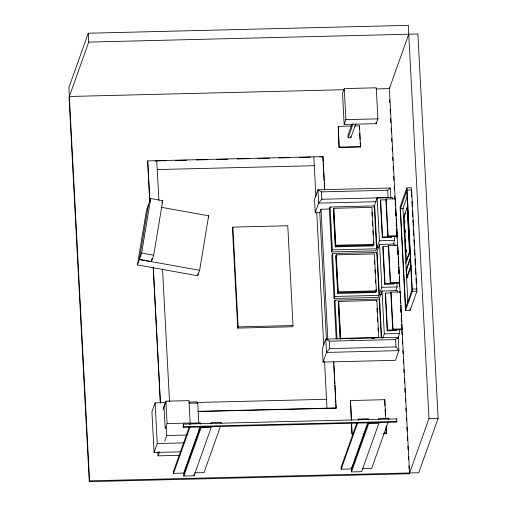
<?xml version="1.0" encoding="UTF-8"?>
<svg xmlns="http://www.w3.org/2000/svg" width="507" height="507" viewBox="0 0 507 507"><rect width="100%" height="100%" fill="white"/><g stroke="black" fill="none" stroke-linecap="round" stroke-linejoin="round"><path stroke-width="0.76" d="M161.518 207.325L208.643 215.792L199.631 270.326L197.698 275.764L137.416 264.92L146.447 210.405L150.68 198.516L162.734 200.683L153.703 255.217L151.409 261.663L139.355 259.483L148.386 204.967M137.416 264.92L141.649 253.031L150.68 198.516M151.409 261.663L151.923 258.551M197.698 275.764L198.085 273.431M88.243 33.234L68.876 87.616L89.568 480.845L89.283 481.65L409.32 473.766L428.966 418.579L408.274 25.35L88.243 33.234L88.706 42.094L69.06 97.281L89.283 481.65M324.702 189.795L322.959 156.6L147.695 160.915L149.774 202.255M156.745 160.934L158.919 200.347M161.967 202.832L162.734 200.683M208.162 217.154L208.643 215.792M165.383 402.64L155.11 402.894L151.923 411.836L154.065 452.485L180.942 451.819M165.922 401.195L164.027 406.513L165.206 428.871L167.101 423.554L165.922 401.195L188.972 400.625L190.15 422.99L189.675 424.315M163.02 409.631L165.086 403.826M232.897 227.111L232.466 228.315L237.713 328.105L292.59 326.755L293.014 325.545L287.767 225.754L232.897 227.111L238.144 326.901L237.713 328.105M154.065 452.485L157.246 443.543L155.11 402.894M180.086 455.305L158.057 455.85L159.496 451.819M164.686 441.337L166.752 435.538L166.309 427.033M183.344 424.125L183.223 427.407L396.594 422.147L396.848 421.444L396.708 418.871L183.344 424.125L183.223 427.407M189.314 426.881L173.426 471.504L173.521 473.342L183.68 473.094L200.1 426.983M173.521 473.342L189.941 427.23M200.69 426.602L183.743 474.197L183.838 476.06L193.997 475.807L211.216 427.464L201.051 427.718L183.838 476.06M220.425 426.482L204.004 472.594L194.625 472.822M344.259 88.592L342.536 93.427L344.171 124.462L376.181 123.676L377.905 118.841L376.27 87.806L344.259 88.592L345.888 119.627L344.171 124.462M323.117 161.581L322.959 156.6M351.649 126.047L338.22 126.376L339.126 147.569L360.458 147.043L359.545 125.85L354.805 125.964M315.202 212.763L318.643 203.098L321.825 199.264L321.438 191.88L317.946 189.808L314.505 199.473L315.202 212.763L319.923 212.648M339.126 147.569L338.22 126.376M329.664 209.017L320.988 209.233L319.771 212.655L326.426 339.17M351.947 124.183L348.024 135.198L348.157 137.784L350.831 137.72L355.8 123.771M348.157 137.784L353.126 123.835M330.089 207.008L329.373 209.023L331.629 251.909L375.814 250.819L376.53 248.804L374.274 205.924L330.089 207.008L332.345 249.894L331.629 251.909M359.545 125.85L359.526 129.418M333.853 208.295L333.289 209.892L335.235 246.858L373.329 245.92L373.913 244.304L371.967 207.357L333.853 208.295L335.799 245.242L335.235 246.858M408.743 34.21L389.376 88.598L375.947 88.928M332.535 253.576L331.819 255.585L334.075 298.471L378.266 297.381L378.983 295.366L376.726 252.486L332.535 253.576L334.791 296.456L334.075 298.471M336.306 254.856L335.742 256.453L337.687 293.426L375.776 292.488L376.359 290.866L374.413 253.918L336.306 254.856L338.251 291.804L337.687 293.426M381.226 338.036L379.179 299.067L334.988 300.157L334.271 302.166L336.198 338.796M338.758 301.418L340.704 338.384L378.811 337.447L376.866 300.48L338.758 301.418L338.194 303.034L340.096 339.202M373.798 207.262L374.274 205.924M392.475 199.048L392.399 197.489L377.145 197.863L374.635 204.91L376.891 247.796L378.418 247.758M385.973 199.809L380.637 199.942L380.345 200.747L382.291 237.713L391.448 237.491L391.734 236.687M323.06 362.087L326.502 352.416L329.683 348.582L329.29 341.179L325.805 339.107L322.363 348.772L323.06 362.087L395.447 360.3L398.889 350.635L398.191 337.32L325.805 339.107L326.502 352.416L398.889 350.635L395.973 346.946L395.587 339.551L398.191 337.32M386.176 199.017L385.89 199.821L387.836 236.769L388.121 235.964L386.176 199.017L395.314 198.795L397.254 235.742L396.968 236.547L382.582 236.908L382.291 237.713M376.891 247.796L379.401 240.749L377.145 197.863M394.928 245.61L394.845 244.051L379.597 244.425L377.088 251.472L379.344 294.358L381.632 294.301M388.425 246.37L383.083 246.503L382.798 247.308L384.743 284.275L393.901 284.053L394.186 283.248M326.958 408.389L324.588 361.409M406.906 187.856L400.093 206.989L405.537 310.48L410.106 310.366L416.919 291.233L411.469 187.742L406.906 187.856L412.349 291.341L405.537 310.48M400.207 209.207L407.02 190.068L411.589 189.96L411.373 190.562M388.628 245.578L388.343 246.383L390.282 283.331L390.574 282.532L388.628 245.578L397.761 245.356L399.706 282.304L399.421 283.109L385.028 283.47L384.743 284.275M407.279 196.348L402.938 208.542L407.862 302.147M393.4 243.892L394.655 240.369L394.446 236.471M403.477 218.751L405.771 212.3M407.051 208.713L408.015 206.013M198.37 411.557L336.097 408.167L333.771 362.087M376.581 301.285L376.866 300.48M379.344 294.358L381.853 287.311L379.597 244.425M397.38 292.19L397.298 290.631L382.044 291.005L379.534 298.053L381.625 337.801M390.878 292.951L385.535 293.084L385.25 293.889L387.196 330.843L396.347 330.615L396.639 329.81M385.745 418.262L384.769 399.693L350.476 400.536L351.313 420.379M391.074 292.14L390.789 292.945L392.735 329.911L393.02 329.113L391.074 292.14L400.213 291.918L402.159 328.885L401.874 329.689L387.481 330.032L387.196 330.843M395.847 290.46L397.101 286.937L396.899 283.033M405.815 263.247L410.41 250.344M410.296 257.905L406.411 268.811L406.848 277.095L408.072 277.063M406.196 270.497L410.537 258.31M382.798 338.099L384.3 333.872L382.044 291.005M399.928 292.723L400.213 291.918M406.848 277.095L410.993 265.459M406.633 278.78L410.974 266.587M356.947 422.749L341.059 467.372L341.154 469.216L351.313 468.962L367.733 422.851M341.154 469.216L357.574 423.104M405.416 308.262L412.235 289.129L416.798 289.015L416.583 289.617L416.501 288.046M397.659 338.809L399.554 333.498L399.345 329.601M368.323 422.47L351.376 470.071L351.471 471.928L361.63 471.681L378.849 423.339L378.78 422.097M351.471 471.928L368.684 423.586L368.621 422.35M384.769 399.693L384.876 405.606M388.058 422.35L371.637 468.462L362.258 468.69M383.222 433.542L386.34 433.46L386.157 426M396.461 419.574L396.708 418.871M88.706 42.094L417.895 33.988L438.124 418.351L418.757 472.739L89.568 480.845M321.438 191.88L387.728 190.245L390.333 188.021L390.872 198.186M69.345 96.482L344.335 89.707M345.888 119.627L377.905 118.841M339.303 147.068L360.635 146.542M155.224 160.972L166.214 160.7M175.682 160.465L186.722 160.193M196.19 159.965L207.236 159.692M216.704 159.458L227.744 159.185M237.213 158.951L249.045 158.659M257.727 158.444L269.559 158.152M279.027 157.924L290.067 157.652M299.536 157.417L310.582 157.145M319.828 156.917L322.87 156.84M157.303 169.572L314.289 165.707M390.333 188.021L317.946 189.808L318.643 203.098L376.086 201.685M321.825 199.264L388.115 197.629L387.728 190.245M403.464 208.529L400.422 208.599L405.632 307.66M388.121 235.964L397.254 235.742M379.401 240.749L394.655 240.369M335.799 245.242L373.913 244.304M332.345 249.894L376.53 248.804M390.574 282.532L399.706 282.304M381.853 287.311L397.101 286.937M338.251 291.804L376.359 290.866M412.349 291.341L416.919 291.233M334.791 296.456L378.983 295.366M238.144 326.901L293.014 325.545M393.02 329.113L402.159 328.885M384.3 333.872L399.554 333.498M350.527 338.929L353.639 338.853M371.517 338.416L374.635 338.346M329.29 341.179L395.587 339.551M329.683 348.582L395.973 346.946M189.105 402.057L197.014 401.861L197.096 403.426M197.204 402.476L326.578 399.288M189.212 403.236L197.774 403.021L198.833 423.13M197.667 411.335L336.179 407.926M167.101 423.554L190.15 422.99M428.966 418.579L438.124 418.351M183.477 426.698L396.848 421.444M368.684 423.586L378.849 423.339M166.752 435.538L186.988 435.038M384.186 433.016L386.524 432.959M362.961 434.036L364.52 433.998M157.246 443.543L184.13 442.877M139.355 259.483L199.631 270.326M141.649 253.031L153.703 255.217M411.411 191.348L411.703 196.849M411.95 201.558L412.197 206.286M412.445 210.925L412.736 216.508M412.939 220.292L413.237 225.938M413.439 229.867L413.731 235.375M413.966 239.811L414.251 245.274M414.473 249.526L414.764 255.027M414.973 258.957L415.271 264.692M415.467 268.393L415.765 274.04M416.006 278.616L416.26 283.388M406.804 190.676L412.02 289.731M407.482 207.49L409.827 251.992M410.024 308.89L410.106 310.366M404.732 220.596L404.859 222.941M405.226 229.963L405.347 232.307M405.72 239.336L405.841 241.674M406.253 249.482L406.373 251.821M406.747 258.849L406.829 260.408M406.798 268.805L406.88 270.307M389.3 87.122L395.58 206.438M395.701 208.808L396.081 215.925M396.201 218.302L396.62 226.211M396.747 228.581L397.659 245.977M397.742 247.562L398.115 254.679M398.242 257.055L398.616 264.172M398.743 266.543L399.117 273.66M399.282 276.822L400.156 293.433M400.283 295.803L400.657 302.926M400.784 305.296L401.157 312.413M401.278 314.784L401.652 321.907M401.778 324.277L409.605 472.961M395.194 202.743L395.397 206.672M395.733 212.959L395.897 216.102M396.227 222.396L396.392 225.539M396.721 231.826L396.968 236.547M397.722 250.876L397.932 254.806M398.261 261.092L398.426 264.242M398.762 270.529L398.927 273.672M399.256 279.965L399.421 283.109M400.257 299.016L400.467 302.945M400.796 309.238L400.961 312.382M401.291 318.675L401.455 321.825M401.791 328.118L401.874 329.689M389.63 99.683L389.801 102.845M390.13 109.17L390.339 113.124M390.631 118.663L390.84 122.618M391.131 128.151L391.341 132.105M391.67 138.436L391.841 141.599M392.171 147.924L392.336 151.086M392.672 157.417L392.836 160.58M393.172 166.904L393.381 170.859M393.666 176.398L393.876 180.353M394.212 186.677L394.376 189.84M394.712 196.165L394.877 199.333M396.208 224.639L396.29 226.223M396.708 234.133L396.918 238.081M397.247 244.412L397.33 245.99M399.243 282.374L399.453 286.328M401.785 330.615L401.994 334.569M402.285 340.108L402.495 344.063M402.824 350.388L402.989 353.55M403.325 359.881L403.49 363.044M403.826 369.369L403.99 372.531M404.326 378.862L404.529 382.817M404.82 388.349L405.03 392.304M405.366 398.635L405.53 401.798M405.866 408.122L406.031 411.285M406.361 417.616L406.532 420.778M406.861 427.103L407.07 431.058M407.362 436.597L407.571 440.551M407.862 446.084L408.072 450.039M408.401 456.363L408.566 459.532M408.902 465.857L409.067 469.019M380.637 199.942L382.582 236.908M383.083 246.503L385.028 283.47M385.535 293.084L387.481 330.032M376.099 122.124L376.181 123.676M388.818 419.504L388.755 418.281L378.596 418.529L378.659 419.758M385.079 409.479L385.364 414.891M386.1 428.821L386.34 433.46M371.878 212.078L372.094 216.02M372.372 221.521L372.588 225.45M372.879 230.958L373.076 234.893M373.418 241.174L373.615 245.115L335.514 246.047L333.581 209.087M374.407 260.218L374.629 264.153M374.907 269.654L375.123 273.59M375.453 279.877L375.611 283.026M375.947 289.313L376.067 291.677L337.966 292.609L336.027 255.648M376.954 308.364L377.151 312.299M377.449 317.8L377.658 321.736M377.975 328.023L378.152 331.172M359.729 133.246L360.052 139.381M360.217 142.442L360.458 147.043M368.5 420.005L368.431 418.782L358.272 419.029L358.335 420.259M350.762 136.427L350.831 137.72M350.476 400.536L351.49 419.878M351.655 422.971L352.048 434.309L351.478 423.478M351.25 467.733L351.313 468.962M338.467 302.223L340.412 339.189M334.988 300.157L337.041 339.12M323.206 163.165L323.618 171.068M323.7 172.646L324.119 180.549M324.246 182.919L324.619 190.036M333.644 361.535L333.764 363.906M333.853 365.49L334.804 383.666M334.893 385.244L335.304 393.153M335.387 394.731L335.805 402.634M335.888 404.212L336.097 408.167M320.988 209.233L327.858 339.703M313.82 156.828L315.905 196.482M316.774 212.94L323.72 344.925M221.185 423.637L221.122 422.407L210.963 422.661L211.026 423.89M200.861 424.137L200.797 422.908L190.638 423.161L190.702 424.391M200.987 426.476L201.051 427.718M199.118 428.548L199.283 431.641M193.934 474.571L193.997 475.807M162.532 268.97L169.509 401.576M147.695 160.915L149.819 201.228M153.31 267.614L160.421 402.761M153.184 267.062L160.339 403.002M157.854 451.908L158.057 455.85M407.096 207.502L404.098 215.925L406.443 260.421L409.441 251.998L407.096 207.502"/></g></svg>
